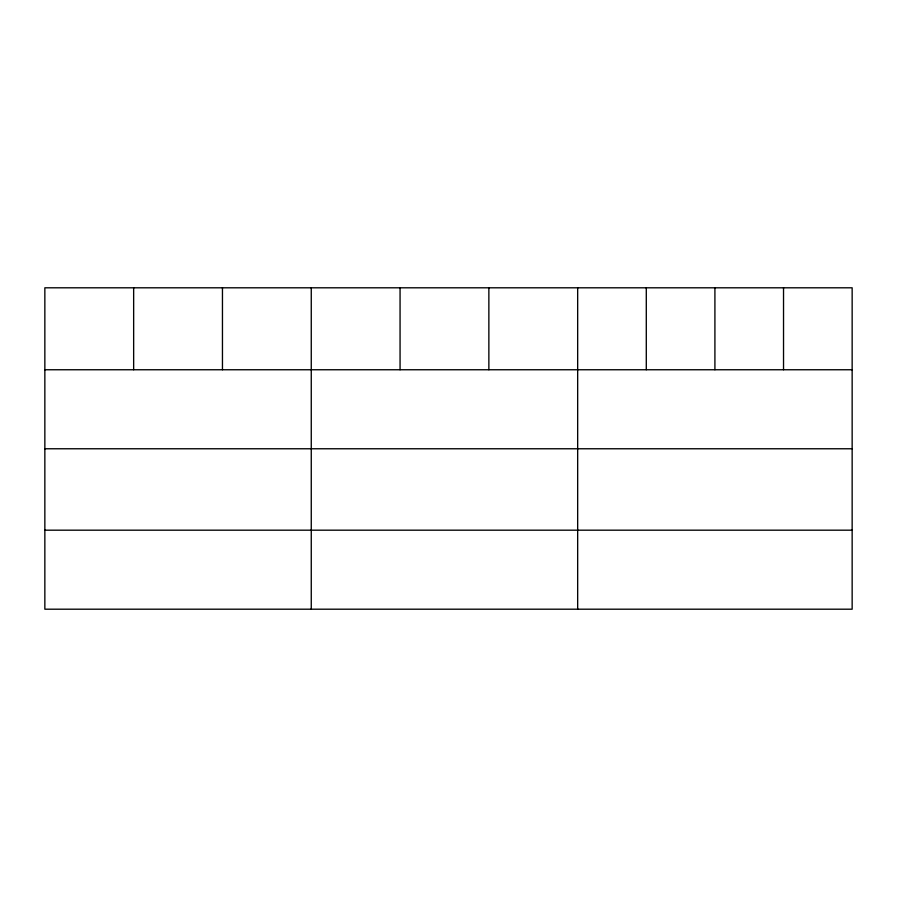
<?xml version="1.0" encoding="UTF-8"?>
<svg xmlns="http://www.w3.org/2000/svg" width="897" height="897" viewBox="0 0 897 897"><rect width="100%" height="100%" fill="white"/><g stroke="black" fill="none" stroke-linecap="round" stroke-linejoin="round"><path stroke-width="1.35" d="M852.15 448.769L852.15 287.802L44.85 287.802L44.85 609.198L852.15 609.198L852.15 448.769L44.85 448.769M44.85 369.755L852.15 369.755M44.85 530.183L852.15 530.183M783.529 287.802L783.529 369.755M714.909 287.802L714.909 369.755M646.288 287.802L646.288 369.755M577.668 287.802L577.668 609.198M488.865 287.802L488.865 369.755M400.062 287.802L400.062 369.755M311.259 287.802L311.259 609.198M222.456 287.802L222.456 369.755M133.653 287.802L133.653 369.755"/></g></svg>
